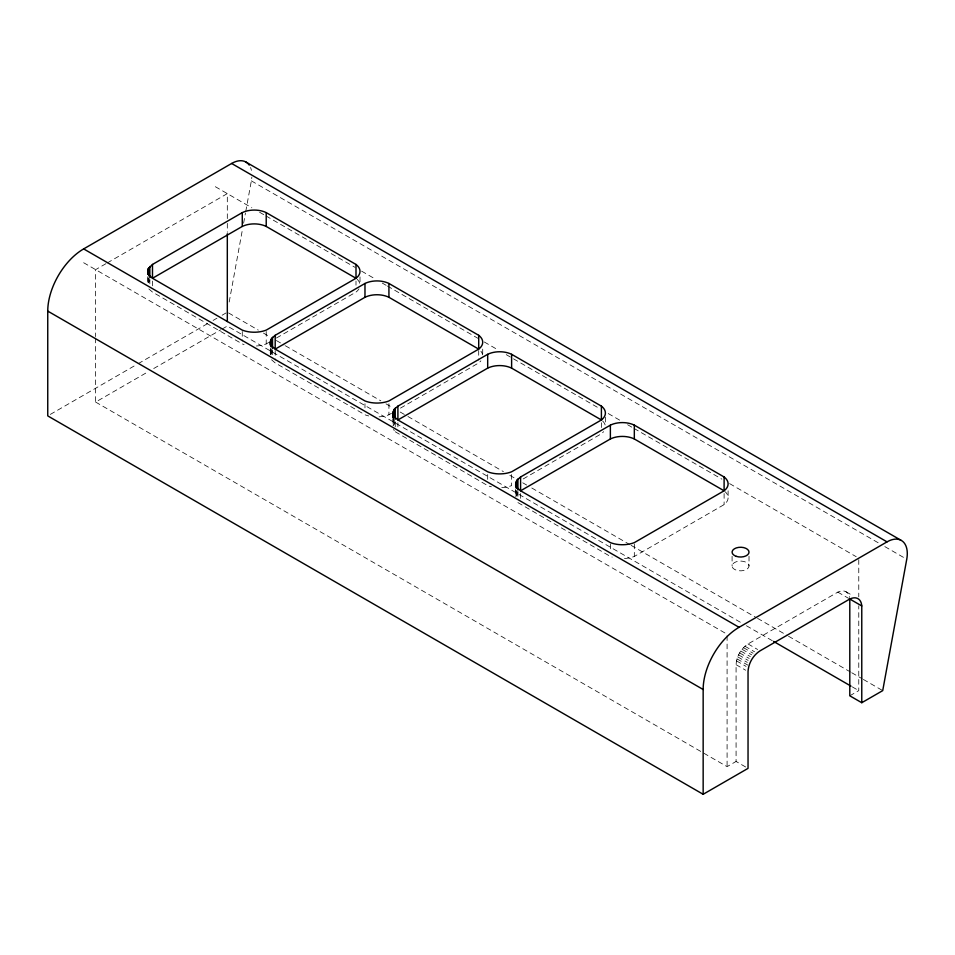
<?xml version="1.0" encoding="UTF-8"?>
<svg xmlns="http://www.w3.org/2000/svg" width="955" height="955" viewBox="0 0 955 955"><rect width="100%" height="100%" fill="white"/><g stroke="black" fill="none" stroke-linecap="round" stroke-linejoin="round"><path stroke-width="0.72" stroke-dasharray="4.78 3.58" d="M745.652 766.984L736.078 761.457L736.078 664.692C736.46 656.431 741.08 648.433 748.04 643.957L837.822 592.124A18.455 10.66 -60 0 1 849.58 597.4M229.188 302.007L242.534 229.033M243.609 223.195L245.471 212.977M245.745 211.521L251.356 180.865A28.65 16.545 -60 0 0 251.822 177.117M148.156 282.668L149.828 280.304M272.533 351.154L270.432 354.759L270.432 349.017M395.239 421.991L393.138 425.596L393.138 418.469M517.932 492.828L515.831 496.445L515.831 490.691M105.957 263.675L95.631 269.644L95.631 336.602M107.247 262.935L227.314 193.614L227.314 221.882M50.328 414.398L136.887 364.428M138.177 363.688L207.939 323.411M213.108 320.426L216.976 318.182M222.145 315.21L226.025 312.965M95.631 338.082L95.631 402.067L148.562 371.507M153.731 368.523L220.856 329.773M222.145 329.021L227.314 326.049L741.259 622.767M256.358 345.985A21.452 12.391 0 0 0 266.218 343.931L268.785 342.451M276.473 338.01L356 292.099A19.888 11.484 0 0 0 358.973 288.84M379.063 416.822A21.452 12.391 0 0 0 388.924 414.78L391.478 413.3M400.467 408.119L478.706 362.948A19.888 11.484 0 0 0 480.89 360.823M523.161 478.956L601.399 433.785A19.888 11.484 0 0 0 603.596 431.66M624.463 558.508A21.452 12.391 0 0 0 634.323 556.455L724.105 504.622A19.888 11.484 0 0 0 725.299 491.825M95.631 402.067L727.089 766.638L736.078 761.457M849.795 695.801L858.772 690.62L858.772 605.804M251.356 180.865L879.662 543.622M884.819 546.594L906.749 559.26M215.341 186.703L251.845 207.784M259.593 212.261L264.762 215.233M266.051 215.985L355.153 267.424M361.611 271.148L375.816 279.349M382.275 283.086L386.142 285.318M387.432 286.058L477.834 338.249M484.292 341.986L497.197 349.435M506.245 354.651L599.215 408.334M608.251 413.551L622.457 421.752M627.626 424.736L632.795 427.721M634.084 428.461L721.896 479.159M729.644 483.636L856.193 556.693M846.011 591.766L853.197 595.908M837.822 592.124L848.601 598.343M228.603 312.965L258.28 330.096M263.437 333.08L269.883 336.805M276.341 340.529L284.077 344.994M285.366 345.746L380.842 400.861M385.999 403.846L392.457 407.57M400.193 412.035L406.651 415.759M407.94 416.499L503.404 471.627M509.863 475.351L515.02 478.324M522.755 482.8L526.635 485.033M531.792 488.005L629.846 544.625M631.136 545.365L756.276 617.622M757.566 618.363L787.242 635.493M788.532 636.245L850.463 671.998M851.753 672.738L862.079 678.695M863.368 679.447L882.718 690.62M746.428 625.752L772.249 640.662M852.314 686.884L858.772 690.62M748.04 643.957L757.625 649.496M83.658 262.732L727.089 634.216M744.948 646.237L754.534 651.764M743.479 647.681L753.053 653.208M742.071 649.293L751.657 654.82M740.782 651.047L750.355 656.574M739.6 652.91L749.186 658.437M738.573 654.867L748.147 660.394M737.702 656.861L747.276 662.388M737.009 658.878L747.777 665.098M736.496 660.884L746.07 666.411M736.078 664.692L745.652 670.219M517.932 502.593L610.376 556.455A21.452 12.391 0 0 0 612.191 557.087M395.239 431.756L487.683 485.618A21.452 12.391 0 0 0 491.395 486.775M271.566 359.772L275.195 362.948L364.977 414.78A21.452 12.391 0 0 0 368.702 415.938M148.861 288.923L152.49 292.099L242.272 343.931A21.452 12.391 0 0 0 244.086 344.564M393.556 429.392L394.26 430.61M858.772 559.678L858.772 596.875M749.018 556.288L749.018 565.957A8.464 4.882 0 0 1 736.329 570.195A8.464 4.882 0 0 1 736.329 561.731A8.464 4.882 0 0 1 749.018 565.957M732.091 556.288L732.091 565.957M728.104 490.798L728.104 497.71M727.089 635.696L727.089 766.638M724.105 493.568L724.105 504.622M634.323 544.016L634.323 556.455M610.376 544.016L610.376 550.928M605.41 417.192L605.41 425.488M601.399 422.731L601.399 428.258M520.594 493.568L520.594 501.864M517.932 491.538L517.932 497.066M516.965 491.216L516.965 495.92M516.261 490.56L516.261 496.087M515.688 489.426L515.688 494.953M511.617 474.563L511.617 485.618A21.452 12.391 0 0 1 501.757 487.671M487.683 474.563L487.683 482.86M482.705 349.124L482.705 354.651M478.706 350.497L478.706 360.178M397.901 422.731L397.901 426.873M395.239 422.074L395.239 428.986M394.26 419.543L394.26 426.455M393.556 418.338L393.556 425.25M392.994 418.577L392.994 425.488M388.924 403.714L388.924 414.78M364.977 403.714L364.977 407.869M360.011 276.902L360.011 283.814M356 281.045L356 285.187M275.195 350.497L275.195 360.178M272.533 349.852L272.533 355.379M271.566 349.53L271.566 354.233M270.862 347.978L270.862 354.412M270.289 349.124L270.289 354.651M266.218 331.492L266.218 343.931M242.272 331.492L242.272 341.174M227.314 223.375L227.314 232.304M152.49 281.045L152.49 289.341M149.828 279.015L149.828 285.927M148.861 277.869L148.861 284.781M148.156 278.036L148.156 283.575M147.727 276.783L147.727 282.537M250.532 167.519A28.65 16.545 -60 0 1 251.416 170.372M480.89 351.237A19.888 11.484 0 0 1 482.597 354.794M602.593 420.988A19.888 11.484 0 0 1 605.291 425.644M357.194 279.302A19.888 11.484 0 0 1 359.892 283.957"/><path stroke-width="1.43" d="M147.727 270.098L148.861 275.1L152.49 278.275L242.272 330.12A21.452 12.391 0 0 0 266.218 330.12L356 278.275A19.888 11.484 0 0 0 356 264.451L266.218 212.619A18.455 10.66 0 0 0 242.272 212.619L152.49 264.451L148.156 268.844L147.727 274.24M270.289 342.212L271.566 338.476L275.195 335.3L364.977 283.468A18.455 10.66 0 0 1 388.924 283.468L478.706 335.3L478.706 349.124L388.924 400.957A21.452 12.391 0 0 1 364.977 400.957L275.195 349.124L271.566 345.949L270.289 342.212L270.289 344.97M392.994 413.049L394.26 409.313L397.901 406.138L487.683 354.305A18.455 10.66 0 0 1 511.617 354.305L601.399 406.138L601.399 419.961L511.617 471.794A21.452 12.391 0 0 1 487.683 471.794L397.901 419.961L394.26 416.786L392.994 413.049L392.994 417.192M515.688 483.887L516.965 480.15L520.594 476.975L610.376 425.142A18.455 10.66 0 0 1 634.323 425.142L724.105 476.975A19.888 11.484 0 0 1 724.105 490.798L634.323 542.631A21.452 12.391 0 0 1 610.376 542.631L520.594 490.798L516.965 487.623L515.688 483.887L515.688 486.656M861.768 605.948L849.795 599.036L849.795 695.801L861.768 702.713L861.768 605.948A18.455 10.66 -60 0 0 849.795 599.036L760.013 650.868C753.053 655.345 748.434 663.343 748.04 671.604L748.04 768.369L703.155 794.285L47.75 415.891L47.75 311.103A50.782 29.319 -60 0 1 83.658 248.909L231.635 163.472A28.65 16.545 -60 0 1 249.231 165.108M356 264.451L356 278.275L266.218 226.442A18.455 10.66 0 0 0 242.272 226.442L152.49 278.275L152.49 264.451M478.706 335.3A19.888 11.484 0 0 1 478.706 349.124L388.924 297.291A18.455 10.66 0 0 0 364.977 297.291L275.195 349.124L275.195 335.3M601.399 406.138A19.888 11.484 0 0 1 601.399 419.961L511.617 368.129A18.455 10.66 0 0 0 487.683 368.129L397.901 419.961L397.901 406.138M724.105 476.975L724.105 490.798L634.323 438.966A18.455 10.66 0 0 0 610.376 438.966L520.594 490.798L520.594 476.975M703.155 794.285L703.155 689.498A50.782 29.319 -60 0 1 739.063 627.304L887.04 541.867A28.65 16.545 -60 0 1 906.749 559.26L882.718 690.62L861.768 702.713M245.459 161.789L900.863 540.184M231.635 163.472L887.04 541.867M773.55 641.414L851.024 686.144M83.658 248.909L739.063 627.304M47.75 311.103L703.155 689.498M634.323 425.142L634.323 438.966M610.376 425.142L610.376 438.966M517.932 479.004L517.932 490.07M516.965 480.15L516.965 488.447M516.261 481.368L516.261 488.28M515.831 482.621L515.831 486.764M511.617 354.305L511.617 368.129M487.683 354.305L487.683 368.129M395.239 408.167L395.239 419.221M394.26 409.313L394.26 417.61M393.556 410.519L393.556 417.431M393.138 411.772L393.138 417.311M388.924 283.468L388.924 297.291M364.977 283.468L364.977 297.291M272.533 337.33L272.533 348.384M271.566 338.476L271.566 346.772M270.862 339.682L270.862 346.593M270.432 340.935L270.432 345.077M266.218 212.619L266.218 226.442M242.272 212.619L242.272 226.442M227.314 233.796L227.314 321.584M149.828 266.481L149.828 277.547M148.861 267.639L148.861 275.923M148.156 268.844L148.156 274.372M736.329 556.371A8.464 4.882 0 0 0 749.018 552.133A8.464 4.882 0 0 0 736.329 547.907A8.464 4.882 0 0 0 736.329 556.371"/></g></svg>
